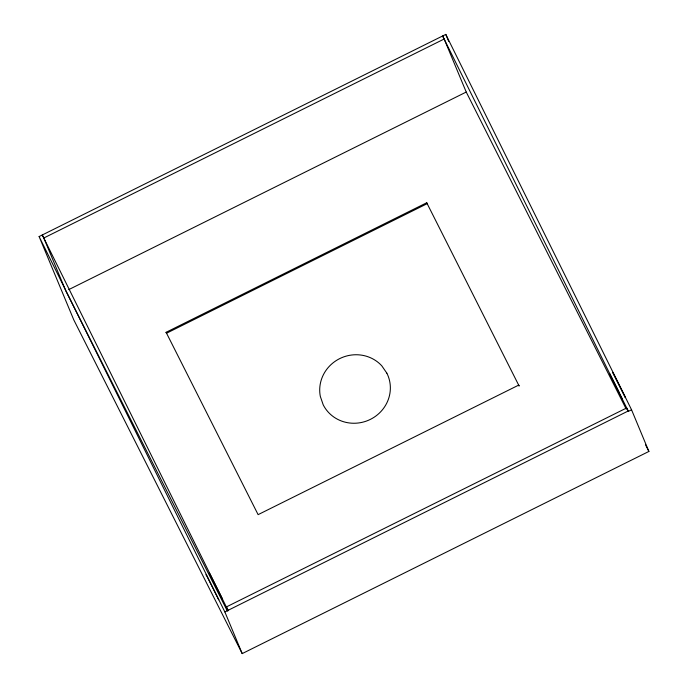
<?xml version="1.0" encoding="UTF-8"?>
<svg xmlns="http://www.w3.org/2000/svg" width="688" height="688" viewBox="0 0 688 688"><rect width="100%" height="100%" fill="white"/><g stroke="black" fill="none" stroke-linecap="round" stroke-linejoin="round"><path stroke-width="1.03" d="M39.104 236.552L445.798 34.4L631.55 409.781L648.896 451.448L242.202 653.6L73.788 319.886L39.104 236.552L224.856 611.933L242.202 653.6M227.367 611.021L65.885 291.033L43.808 238.005L444.156 39.01L442.625 35.982L628.376 411.364L631.55 409.781M68.774 289.605L466.232 92.046L444.156 39.01M166.092 332.304L426.723 202.754L519.139 386.045L518.743 385.091L258.112 514.641L166.092 332.304L166.487 333.25L427.119 203.7L426.723 202.754M227.977 610.858L226.343 606.945L626.691 407.95L628.376 411.364M224.856 611.933L628.221 410.985M609.697 373.773L618.89 391.997M645.507 444.74L648.896 451.448M466.232 92.046L626.261 409.154M43.808 238.005L42.278 234.969L228.029 610.351M226.343 606.945L227.874 609.972M445.798 34.4L448.688 41.349M218.337 598.852L218.732 599.798L206.09 574.583L206.486 575.529M386.862 373.18L381.806 365.853A35.552 34.03 -22.6 0 0 339.7 358.611A35.552 34.03 -22.6 0 0 320.324 396.417L323.205 404.819A35.552 34.03 -22.6 0 0 370.368 419.388A35.552 34.03 -22.6 0 0 386.862 373.18M625.039 396.701L612.784 372.432L625.426 397.647L625.039 396.701M621.857 398.283L609.611 374.005L622.253 399.229L621.857 398.283M221.51 597.27L209.264 573.001L221.906 598.216L221.51 597.27"/></g></svg>
